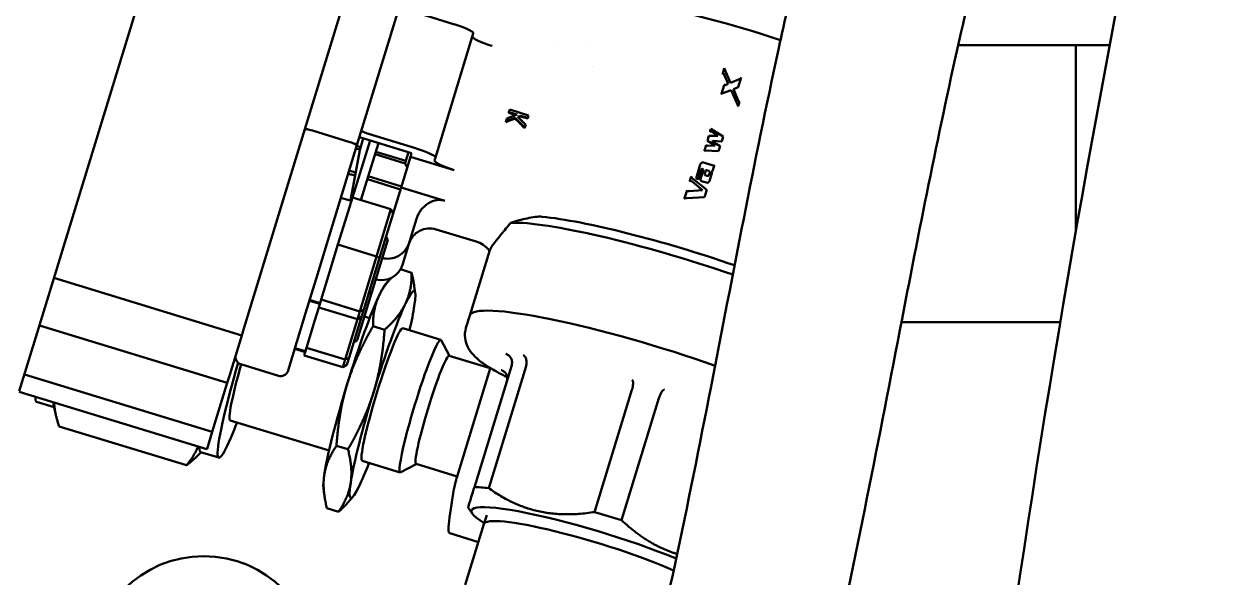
# Model space of a CAD drawing. Header units: inches. Extents: x 11 to 1621, y 11 to 1332.
# Drawn here: x 1192.485 to 1196.784, y 366.031 to 368.028 of the extents above; entities that cross this region are included whole.
import ezdxf

# ---------------------------------------------------------------- set-up
doc = ezdxf.new("R2010")
doc.units = ezdxf.units.IN
doc.header["$LTSCALE"] = 48
doc.header["$MEASUREMENT"] = 0
doc.layers.add('Visible (ANSI)', color=7, linetype='Continuous', lineweight=50)

msp = doc.modelspace()

# ---------------------------------------------------------------- linework, layer by layer
at = {"layer": 'Visible (ANSI)'}
for p, q in [((1193.332457, 369.52621), (1192.533602, 366.913271)), ((1193.42142, 367.393355), (1193.782303, 368.573751)), ((1193.687333, 367.58983), (1193.87488, 368.203269)), ((1194.035173, 368.027343), (1193.865748, 368.079141)), ((1193.970265, 367.545725), (1194.107212, 367.993657)), ((1194.409656, 367.951101), (1194.409497, 367.951101)), ((1194.409656, 367.951101), (1194.409497, 367.951101)), ((1194.527406, 367.951101), (1194.527382, 367.951101)), ((1194.527406, 367.951101), (1194.527382, 367.951101)), ((1196.403317, 367.951101), (1195.85678, 367.951101)), ((1196.281653, 367.951101), (1196.281653, 367.281201)), ((1194.538157, 367.875421), (1194.538127, 367.875431)), ((1195.007126, 367.848766), (1195.01289, 367.86762)), ((1195.01289, 367.86762), (1195.035665, 367.815289)), ((1195.006908, 367.847873), (1195.006683, 367.847136)), ((1195.006925, 367.848118), (1195.0067, 367.847381)), ((1195.006936, 367.847474), (1195.006712, 367.846739)), ((1195.006908, 367.847873), (1195.006925, 367.848118)), ((1195.006936, 367.847474), (1195.006908, 367.847873)), ((1195.006925, 367.848118), (1195.007126, 367.848766)), ((1195.00776, 367.84742), (1195.007388, 367.847283)), ((1195.00776, 367.84742), (1195.007539, 367.846696)), ((1195.00816, 367.847665), (1195.00776, 367.84742)), ((1195.00816, 367.847665), (1195.00794, 367.846945)), ((1195.008617, 367.847871), (1195.00816, 367.847665)), ((1195.008617, 367.847871), (1195.008398, 367.847156)), ((1195.008938, 367.848042), (1195.008617, 367.847871)), ((1195.008938, 367.848042), (1195.008721, 367.847331)), ((1195.009259, 367.848195), (1195.008938, 367.848042)), ((1195.009259, 367.848195), (1195.009043, 367.847487)), ((1195.009661, 367.848303), (1195.009259, 367.848195)), ((1195.009969, 367.848385), (1195.009661, 367.848303)), ((1195.009969, 367.848385), (1195.009755, 367.847686)), ((1195.010557, 367.848183), (1195.009969, 367.848385)), ((1195.010557, 367.848183), (1195.010345, 367.847492)), ((1195.010853, 367.848073), (1195.010557, 367.848183)), ((1195.010853, 367.848073), (1195.010643, 367.847386)), ((1195.01145, 367.847444), (1195.010853, 367.848073)), ((1195.01145, 367.847444), (1195.011243, 367.846766)), ((1195.027204, 367.811714), (1195.01145, 367.847444)), ((1195.035665, 367.815289), (1195.069637, 367.829646)), ((1195.073574, 367.834746), (1195.062654, 367.799031)), ((1195.069637, 367.829646), (1195.073574, 367.834746)), ((1195.002853, 367.775088), (1195.012498, 367.806633)), ((1195.037153, 367.78915), (1195.004473, 367.776487)), ((1195.012499, 367.806632), (1195.012888, 367.807904)), ((1195.012888, 367.807904), (1195.012958, 367.808055)), ((1195.012958, 367.808055), (1195.013057, 367.808195)), ((1195.013057, 367.808195), (1195.013313, 367.808247)), ((1195.013313, 367.808247), (1195.013565, 367.80821)), ((1195.013565, 367.80821), (1195.013737, 367.808135)), ((1195.013737, 367.808135), (1195.013873, 367.808059)), ((1195.013873, 367.808059), (1195.014049, 367.80796)), ((1195.014049, 367.80796), (1195.014202, 367.807788)), ((1195.014202, 367.807788), (1195.014295, 367.80768)), ((1195.014295, 367.80768), (1195.014403, 367.807545)), ((1195.014403, 367.807545), (1195.014584, 367.807417)), ((1195.01457, 367.807401), (1195.014779, 367.807203)), ((1195.014779, 367.807203), (1195.014914, 367.807048)), ((1195.014914, 367.807048), (1195.015103, 367.806956)), ((1195.015103, 367.806956), (1195.015282, 367.806848)), ((1195.015282, 367.806848), (1195.015567, 367.806796)), ((1195.015567, 367.806796), (1195.027204, 367.811714)), ((1195.037153, 367.78915), (1195.037059, 367.788842)), ((1195.061349, 367.734271), (1195.037153, 367.78915)), ((1195.062654, 367.799031), (1195.045614, 367.792428)), ((1195.045614, 367.792428), (1195.064419, 367.749218)), ((1195.062654, 367.799031), (1195.062579, 367.798784)), ((1195.002853, 367.775088), (1195.002692, 367.774562)), ((1195.003549, 367.775272), (1195.002853, 367.775088)), ((1195.003549, 367.775272), (1195.00339, 367.774752)), ((1195.003867, 367.775556), (1195.003549, 367.775272)), ((1195.003867, 367.775556), (1195.003709, 367.775038)), ((1195.004224, 367.776077), (1195.003867, 367.775556)), ((1195.004224, 367.776077), (1195.004067, 367.775561)), ((1195.004473, 367.776487), (1195.004224, 367.776077)), ((1195.004473, 367.776487), (1195.004315, 367.775972)), ((1195.067469, 367.747764), (1195.062457, 367.731371)), ((1195.064419, 367.749218), (1195.064907, 367.748617)), ((1195.064907, 367.748617), (1195.065618, 367.748279)), ((1195.065618, 367.748279), (1195.066039, 367.74819)), ((1195.066039, 367.74819), (1195.066564, 367.748312)), ((1195.066564, 367.748312), (1195.067131, 367.748301)), ((1195.067131, 367.748301), (1195.067578, 367.748164)), ((1195.067578, 367.748164), (1195.067456, 367.747768)), ((1194.26531, 367.700526), (1194.228754, 367.686954)), ((1194.235673, 367.709587), (1194.234916, 367.70711)), ((1194.234916, 367.70711), (1194.261309, 367.699041)), ((1194.238465, 367.71872), (1194.235673, 367.709587)), ((1194.235673, 367.709587), (1194.26531, 367.700526)), ((1194.306951, 367.697782), (1194.238465, 367.71872)), ((1194.268174, 367.692704), (1194.278527, 367.696485)), ((1194.278527, 367.696485), (1194.277769, 367.694008)), ((1194.277769, 367.694008), (1194.303401, 367.686172)), ((1194.278527, 367.696485), (1194.304159, 367.688649)), ((1194.304159, 367.688649), (1194.306951, 367.697782)), ((1195.061349, 367.734271), (1195.061269, 367.734007)), ((1195.061555, 367.733617), (1195.061349, 367.734271)), ((1195.061555, 367.733617), (1195.061474, 367.733352)), ((1195.061622, 367.733104), (1195.061541, 367.732838)), ((1195.061641, 367.733321), (1195.061555, 367.733617)), ((1195.061641, 367.733321), (1195.061559, 367.733055)), ((1195.061662, 367.731819), (1195.061581, 367.731552)), ((1195.06168, 367.732768), (1195.061599, 367.732502)), ((1195.061681, 367.732195), (1195.0616, 367.731929)), ((1195.061622, 367.733104), (1195.061641, 367.733321)), ((1195.06168, 367.732768), (1195.061622, 367.733104)), ((1195.061662, 367.731819), (1195.061681, 367.732195)), ((1195.061751, 367.731594), (1195.061662, 367.731819)), ((1195.061751, 367.731594), (1195.061669, 367.731326)), ((1195.061681, 367.732195), (1195.06168, 367.732768)), ((1195.061843, 367.731414), (1195.061751, 367.731594)), ((1195.061843, 367.731414), (1195.061761, 367.731147)), ((1195.062017, 367.731337), (1195.061843, 367.731414)), ((1195.062017, 367.731337), (1195.061935, 367.731068)), ((1195.062267, 367.731333), (1195.062017, 367.731337)), ((1195.062267, 367.731333), (1195.062185, 367.731063)), ((1195.062457, 367.731371), (1195.062267, 367.731333)), ((1195.062457, 367.731371), (1195.062375, 367.731101)), ((1194.225476, 367.676233), (1194.224699, 367.673691)), ((1194.225476, 367.676233), (1194.258743, 367.689074)), ((1194.228754, 367.686954), (1194.225476, 367.676233)), ((1194.258743, 367.689074), (1194.257992, 367.686617)), ((1194.258743, 367.689074), (1194.293476, 367.653707)), ((1194.296632, 367.66403), (1194.268174, 367.692704)), ((1194.293476, 367.653707), (1194.292695, 367.651152)), ((1194.293476, 367.653707), (1194.296632, 367.66403)), ((1194.304159, 367.688649), (1194.303401, 367.686172)), ((1193.52649, 367.642766), (1193.662029, 367.601327)), ((1193.696127, 367.618593), (1193.884376, 367.56104)), ((1193.697477, 367.572545), (1193.710237, 367.614279)), ((1193.898226, 367.579411), (1193.728802, 367.631209)), ((1194.952009, 367.606237), (1194.957393, 367.623848)), ((1194.957393, 367.623848), (1194.989992, 367.623543)), ((1194.961775, 367.639313), (1194.961615, 367.638791)), ((1194.961804, 367.639472), (1194.961644, 367.63895)), ((1194.961775, 367.639313), (1194.961804, 367.639472)), ((1194.961804, 367.639472), (1194.962137, 367.640408)), ((1194.961963, 367.639046), (1194.961805, 367.638526)), ((1194.962131, 367.639033), (1194.961963, 367.639046)), ((1194.962131, 367.639033), (1194.961973, 367.638515)), ((1194.962695, 367.639028), (1194.962131, 367.639033)), ((1194.962137, 367.640408), (1194.964829, 367.649212)), ((1194.962695, 367.639028), (1194.962539, 367.638516)), ((1194.963255, 367.639194), (1194.962695, 367.639028)), ((1194.963255, 367.639194), (1194.9631, 367.638687)), ((1194.963747, 367.639324), (1194.963255, 367.639194)), ((1194.963747, 367.639324), (1194.963593, 367.638821)), ((1194.964518, 367.639257), (1194.963747, 367.639324)), ((1194.964518, 367.639257), (1194.964366, 367.638761)), ((1194.96563, 367.639197), (1194.964518, 367.639257)), ((1194.964829, 367.649212), (1195.008895, 367.621966)), ((1194.96563, 367.639197), (1194.965482, 367.638712)), ((1194.966541, 367.639031), (1194.96563, 367.639197)), ((1194.966541, 367.639031), (1194.966395, 367.638555)), ((1194.967931, 367.638237), (1194.966541, 367.639031)), ((1194.967931, 367.638237), (1194.96779, 367.637775)), ((1194.989992, 367.623543), (1194.967931, 367.638237)), ((1195.008895, 367.621966), (1195.003346, 367.603817)), ((1193.687333, 367.58983), (1193.54468, 367.123233)), ((1193.697477, 367.572545), (1193.663849, 367.389989)), ((1193.671828, 367.401122), (1193.734709, 367.606797)), ((1193.683871, 367.578506), (1193.697981, 367.574192)), ((1193.686532, 367.58721), (1193.700642, 367.582896)), ((1193.701948, 367.391914), (1193.764829, 367.597589)), ((1193.755234, 367.566206), (1193.863488, 367.533109)), ((1193.873081, 367.564493), (1193.863487, 367.533112)), ((1194.941213, 367.570096), (1194.941055, 367.569579)), ((1194.941226, 367.57035), (1194.941068, 367.569833)), ((1194.941282, 367.570677), (1194.941124, 367.57016)), ((1194.941213, 367.570096), (1194.941226, 367.57035)), ((1194.941383, 367.569871), (1194.941213, 367.570096)), ((1194.941226, 367.57035), (1194.941282, 367.570677)), ((1194.941383, 367.569871), (1194.941226, 367.569358)), ((1194.941282, 367.570677), (1194.941355, 367.570913)), ((1194.941355, 367.570913), (1194.941541, 367.571386)), ((1194.941588, 367.56983), (1194.941383, 367.569871)), ((1194.941588, 367.56983), (1194.941431, 367.569319)), ((1194.941541, 367.571386), (1194.947235, 367.590013)), ((1194.941903, 367.569798), (1194.941588, 367.56983)), ((1194.941903, 367.569798), (1194.941748, 367.56929)), ((1194.942142, 367.569941), (1194.941903, 367.569798)), ((1194.942142, 367.569941), (1194.941987, 367.569434)), ((1194.942464, 367.570143), (1194.942142, 367.569941)), ((1194.942464, 367.570143), (1194.94231, 367.569639)), ((1194.942756, 367.570248), (1194.942464, 367.570143)), ((1194.942756, 367.570248), (1194.942603, 367.569746)), ((1194.942961, 367.570422), (1194.942756, 367.570248)), ((1194.942961, 367.570422), (1194.942808, 367.569922)), ((1194.943307, 367.570488), (1194.942961, 367.570422)), ((1194.943307, 367.570488), (1194.943155, 367.569991)), ((1194.943715, 367.570477), (1194.943307, 367.570488)), ((1194.992403, 367.569092), (1194.943715, 367.570477)), ((1194.947247, 367.590055), (1194.947089, 367.589538)), ((1194.948105, 367.590658), (1194.948603, 367.590228)), ((1194.948603, 367.590228), (1194.949175, 367.589822)), ((1194.949175, 367.589822), (1194.949465, 367.589618)), ((1194.949465, 367.589618), (1194.950196, 367.589152)), ((1194.950196, 367.589152), (1194.950902, 367.588861)), ((1194.950902, 367.588861), (1194.954583, 367.588355)), ((1194.952009, 367.606237), (1194.95185, 367.605718)), ((1194.98014, 367.588568), (1194.952009, 367.606237)), ((1194.954583, 367.588355), (1194.98014, 367.588568)), ((1194.969778, 367.605342), (1194.96925, 367.603445)), ((1194.96925, 367.603445), (1194.997888, 367.587034)), ((1195.003346, 367.603817), (1194.969778, 367.605342)), ((1194.992403, 367.569092), (1194.992327, 367.568845)), ((1194.997888, 367.587034), (1194.992403, 367.569092)), ((1195.003346, 367.603817), (1195.003271, 367.60357)), ((1193.752573, 367.557502), (1193.860827, 367.524405)), ((1193.846753, 367.437983), (1193.880549, 367.548524)), ((1193.863488, 367.533109), (1193.860827, 367.524405)), ((1193.860827, 367.524405), (1193.868667, 367.50966)), ((1193.863488, 367.533109), (1193.863487, 367.533112)), ((1193.880549, 367.548524), (1193.884376, 367.56104)), ((1194.038678, 367.500179), (1193.880549, 367.548524)), ((1193.970265, 367.545725), (1193.966908, 367.534744)), ((1194.972394, 367.516756), (1194.938345, 367.527166)), ((1193.6596, 367.499121), (1193.682654, 367.492073)), ((1194.926245, 367.520741), (1194.910839, 367.470349)), ((1194.919834, 367.470774), (1194.929546, 367.502542)), ((1194.936945, 367.50042), (1194.926723, 367.466987)), ((1194.941823, 367.484953), (1194.941726, 367.484634)), ((1194.946146, 367.499092), (1194.941823, 367.484953)), ((1194.943919, 367.481625), (1194.951399, 367.479338)), ((1194.949069, 367.499634), (1194.948975, 367.499329)), ((1194.957119, 367.497173), (1194.949069, 367.499634)), ((1194.957119, 367.497173), (1194.957036, 367.496901)), ((1194.957253, 367.482488), (1194.957173, 367.482229)), ((1194.957253, 367.482488), (1194.960138, 367.491927)), ((1194.959092, 367.460179), (1194.967988, 367.489277)), ((1194.970055, 367.496039), (1194.96998, 367.495792)), ((1194.970055, 367.496039), (1194.976007, 367.515506)), ((1194.975178, 367.518039), (1194.972394, 367.516756)), ((1194.976125, 367.515801), (1194.97605, 367.515554)), ((1193.844509, 367.430644), (1193.724963, 367.467193)), ((1193.728303, 367.478117), (1193.847849, 367.441568)), ((1193.846753, 367.437983), (1193.817811, 367.343315)), ((1194.004882, 367.389638), (1193.846753, 367.437983)), ((1194.888595, 367.460943), (1194.88837, 367.460206)), ((1194.89344, 367.476791), (1194.888595, 367.460943)), ((1194.888595, 367.460943), (1194.897094, 367.458733)), ((1194.897868, 367.469885), (1194.89344, 367.476791)), ((1194.897094, 367.458733), (1194.896903, 367.458109)), ((1194.897094, 367.458733), (1194.93439, 367.428079)), ((1194.950019, 367.429591), (1194.897868, 367.469885)), ((1194.910839, 367.470349), (1194.910682, 367.469834)), ((1194.910839, 367.470349), (1194.921248, 367.467167)), ((1194.921248, 367.467167), (1194.919834, 367.470774)), ((1194.921248, 367.467167), (1194.921121, 367.466751)), ((1194.926723, 367.466987), (1194.926608, 367.466612)), ((1194.933642, 367.45967), (1194.933544, 367.459349)), ((1194.933642, 367.45967), (1194.948719, 367.45506)), ((1194.948719, 367.45506), (1194.948639, 367.4548)), ((1194.959092, 367.460179), (1194.959016, 367.459932)), ((1193.42142, 367.393355), (1193.382733, 367.266816)), ((1193.629451, 367.400506), (1193.6671, 367.388995)), ((1193.670895, 367.401408), (1193.644876, 367.316302)), ((1193.810199, 367.358818), (1193.670895, 367.401408)), ((1194.869597, 367.398802), (1194.869371, 367.398065)), ((1194.878403, 367.427604), (1194.869597, 367.398802)), ((1194.872392, 367.397181), (1194.87218, 367.396486)), ((1194.872392, 367.397181), (1194.877976, 367.39845)), ((1194.877976, 367.39845), (1194.877783, 367.397819)), ((1194.877976, 367.39845), (1194.941654, 367.402231)), ((1194.880486, 367.426366), (1194.880015, 367.427111)), ((1194.880885, 367.425689), (1194.880486, 367.426366)), ((1194.882737, 367.424806), (1194.880885, 367.425689)), ((1194.88411, 367.424314), (1194.882737, 367.424806)), ((1194.885667, 367.424046), (1194.88411, 367.424314)), ((1194.93439, 367.428079), (1194.885667, 367.424046)), ((1194.941654, 367.402231), (1194.941578, 367.401984)), ((1194.941654, 367.402231), (1194.950019, 367.429591)), ((1193.758161, 367.188608), (1193.810199, 367.358818)), ((1193.817811, 367.343315), (1193.810199, 367.358818)), ((1193.644876, 367.316302), (1193.618857, 367.231197)), ((1193.817811, 367.343315), (1193.768935, 367.183452)), ((1193.877275, 367.241567), (1193.902775, 367.324976)), ((1193.279305, 366.928518), (1193.382733, 367.266816)), ((1193.973343, 367.286477), (1194.117357, 367.242447)), ((1193.618857, 367.231197), (1193.588557, 367.13209)), ((1193.758161, 367.188608), (1193.618857, 367.231197)), ((1193.74153, 367.060149), (1193.799083, 367.248398)), ((1193.799083, 367.248398), (1193.792549, 367.260688)), ((1193.852, 367.158899), (1193.877275, 367.241567)), ((1194.117416, 367.242429), (1194.117412, 367.24243)), ((1193.697561, 366.990394), (1193.758161, 367.188608)), ((1193.768935, 367.183452), (1193.712019, 366.997288)), ((1193.758161, 367.188608), (1193.768935, 367.183452)), ((1194.094435, 366.975599), (1194.166332, 367.210763)), ((1193.884621, 367.130084), (1193.844734, 367.142278)), ((1192.594108, 367.111177), (1193.271804, 366.903984)), ((1193.502061, 366.983835), (1193.54468, 367.123233)), ((1193.588557, 367.13209), (1193.558257, 367.032983)), ((1193.790796, 367.088697), (1193.807779, 367.107859)), ((1193.68841, 366.886402), (1193.74153, 367.060149)), ((1193.74153, 367.060149), (1193.72924, 367.053614)), ((1193.897677, 367.05602), (1193.894312, 367.081403)), ((1193.51584, 367.028903), (1193.55349, 367.017392)), ((1193.55383, 367.018505), (1193.51618, 367.030015)), ((1193.51671, 367.031749), (1193.55436, 367.020239)), ((1193.558257, 367.032983), (1193.549695, 367.004979)), ((1193.697561, 366.990394), (1193.558257, 367.032983)), ((1193.502061, 366.983835), (1193.438959, 366.777435)), ((1193.549695, 367.004979), (1193.535437, 366.958344)), ((1193.688999, 366.96239), (1193.549695, 367.004979)), ((1193.644441, 366.816648), (1193.688999, 366.96239)), ((1193.703978, 366.970986), (1193.6589, 366.823541)), ((1193.688999, 366.96239), (1193.697561, 366.990394)), ((1193.688999, 366.96239), (1193.703978, 366.970986)), ((1193.697561, 366.990394), (1193.712019, 366.997288)), ((1193.712019, 366.997288), (1193.703978, 366.970986)), ((1193.714532, 366.971843), (1193.733028, 366.966189)), ((1194.08074, 366.930806), (1194.094435, 366.975599)), ((1193.219298, 366.732244), (1192.541601, 366.939437)), ((1193.279305, 366.928518), (1193.271804, 366.903984)), ((1193.535437, 366.958344), (1193.505137, 366.859237)), ((1193.78696, 366.924109), (1193.745376, 366.936823)), ((1193.852688, 366.929605), (1193.990089, 366.887597)), ((1196.225069, 366.951235), (1195.651829, 366.951235)), ((1192.469028, 366.702061), (1192.533602, 366.913271)), ((1193.271804, 366.903984), (1193.228192, 366.761335)), ((1193.68841, 366.886402), (1193.67612, 366.879868)), ((1194.021047, 366.83024), (1193.991553, 366.886198)), ((1193.462721, 366.855156), (1193.50037, 366.843646)), ((1193.50071, 366.844758), (1193.463061, 366.856269)), ((1193.463591, 366.858003), (1193.501241, 366.846492)), ((1193.505137, 366.859237), (1193.496575, 366.831233)), ((1193.644441, 366.816648), (1193.505137, 366.859237)), ((1193.268682, 366.799513), (1193.404221, 366.758075)), ((1193.63588, 366.788644), (1193.496575, 366.831233)), ((1193.63588, 366.788644), (1193.644441, 366.816648)), ((1193.63588, 366.788644), (1193.650859, 366.79724)), ((1193.644441, 366.816648), (1193.6589, 366.823541)), ((1193.6589, 366.823541), (1193.650859, 366.79724)), ((1194.020339, 366.830456), (1194.168247, 366.785236)), ((1194.110975, 366.356412), (1194.245642, 366.796885)), ((1194.297535, 366.793019), (1194.162869, 366.352545)), ((1193.165274, 366.555541), (1192.487578, 366.762733)), ((1193.228192, 366.761335), (1193.219588, 366.733192)), ((1193.438634, 366.776372), (1193.438959, 366.777435)), ((1194.168131, 366.784858), (1194.048958, 366.395059)), ((1193.165274, 366.555541), (1193.219298, 366.732244)), ((1193.219298, 366.732244), (1193.219588, 366.733192)), ((1194.54502, 366.266491), (1194.679687, 366.706965)), ((1192.468571, 366.700565), (1193.146267, 366.493373)), ((1192.531496, 366.663638), (1192.594888, 366.644257)), ((1194.776764, 366.677285), (1194.642098, 366.236812)), ((1192.593811, 366.649061), (1192.601092, 366.616589)), ((1193.072303, 366.435105), (1192.612818, 366.575584)), ((1193.230077, 366.59711), (1193.586842, 366.488036)), ((1193.146458, 366.493998), (1193.165274, 366.555541)), ((1193.146458, 366.493998), (1193.146267, 366.493373)), ((1193.655084, 366.492763), (1193.6135, 366.505477)), ((1193.12557, 366.482011), (1193.104955, 366.462542)), ((1193.123216, 366.482731), (1193.188962, 366.46263)), ((1193.706502, 366.451453), (1193.843903, 366.409445)), ((1193.901642, 366.439685), (1193.8459, 366.409786)), ((1193.900934, 366.439901), (1194.048843, 366.394681)), ((1193.566228, 366.354169), (1193.569593, 366.328786)), ((1193.673109, 366.321492), (1193.656126, 366.30233)), ((1194.037265, 366.348827), (1194.021805, 366.246995)), ((1193.620869, 366.267392), (1193.579285, 366.280105)), ((1194.103119, 366.260935), (1194.088641, 366.28336)), ((1194.156441, 366.254828), (1194.145669, 366.223184)), ((1194.022391, 366.189656), (1194.125753, 366.158055)), ((1194.1456, 366.22297), (1194.078445, 366.003316))]:
    msp.add_line(p, q, dxfattribs=at)
msp.add_circle((1193.134479, 365.701101), 0.40625, dxfattribs=at)
for centre, radius, start, end in [((1247.196979, 358.380235), 51.6875, 160.5924941, 174.6749842), ((1193.950321, 367.211177), 0.07874, 73, 163), ((1193.776701, 367.18192), 0.07874, 254.432544, 343), ((1193.27674, 366.825868), 0.027559, 163, 253), ((1193.412279, 366.784429), 0.027559, 253, 343)]:
    msp.add_arc(centre, radius, start, end, dxfattribs=at)
for centre, major_axis, ratio, start_param, end_param in [((1195.10252, 367.916389), (-0.621222, 0.189927), 0.13052619, 4.56932724, 6.28318531), ((1194.244223, 367.635935), (0.638711, 0.235515), 0.06317332, 1.49497394, 1.5075119), ((1194.21925, 367.553536), (0.997725, 0.394732), 0.10236949, 1.49150932, 1.5248609), ((1194.187657, 367.465721), (1.242899, -1.2841), 0.11446195, 1.60448149, 1.63227825), ((1193.525439, 367.639326), (-0.026355, 0.008057), 0.13052619, 4.71238898, 6.28318531), ((1193.660978, 367.597887), (0.026355, -0.008057), 0.13052619, 0, 1.57079633), ((1194.936453, 367.516283), (-0.010974, 0.001908), 0.99170348, 4.71238898, 6.04360214), ((1194.932976, 367.500539), (-0.003429, 0.002003), 0.99235978, 3.64430842, 6.28318531), ((1194.944131, 367.484067), (-0.002307, 0.000886), 0.9915292, 0, 1.84957098), ((1194.948072, 367.496953), (-0.002704, 0.001005), 0.9915035, 4.71238898, 5.79700692), ((1194.952889, 367.483528), (0.004226, -0.001503), 0.99147871, 4.71238898, 6.39107843), ((1194.956387, 367.493285), (0.003751, -0.001358), 0.99148923, 0, 1.73158679), ((1194.968048, 367.500392), (0.004185, -0.002379), 0.99224532, 4.71238898, 5.65539588), ((1194.954039, 367.488643), (0.013949, 0.000634), 0.99339421, 0, 0.53394989), ((1194.974297, 367.51636), (0.00171, -0.000854), 0.99191999, 0, 1.55341695), ((1194.934559, 367.467406), (-0.007836, -0.000419), 0.99348191, 0, 1.39505877), ((1194.950994, 367.463394), (0.008406, -0.002295), 0.99146015, 4.71238898, 6.17134507), ((1194.87174, 367.399265), (-0.002143, -0.000463), 0.99555668, 0, 1.65411867), ((1194.85031, 367.091447), (-0.658871, 0.201437), 0.13052619, 4.45497705, 5.92604069), ((1194.861723, 367.128775), (0.621222, -0.189927), 0.13052619, 1.30307097, 2.56237613), ((1193.68431, 366.71966), (0.114208, 0.373557), 0.08492035, 0.18380571, 0.52359878), ((1193.779595, 366.690529), (0.114208, 0.373557), 0.08492035, 5.75958653, 6.80678408), ((1193.68431, 366.71966), (0.114208, 0.373557), 0.08492035, 0.52359878, 1.57079633), ((1193.779595, 366.690529), (-0.114208, -0.373557), 0.08492035, 3.66519143, 4.71238898), ((1193.779595, 366.690529), (0.114208, 0.373557), 0.08492035, 5.40688725, 5.75958653), ((1194.753307, 366.774162), (-0.658871, 0.201437), 0.13052619, 4.40185872, 6.28318531), ((1194.753307, 366.774162), (-0.658871, 0.201437), 0.13052619, 4.40185872, 6.28318531), ((1193.779595, 366.690529), (0.073093, 0.239076), 0.08492035, 0, 3.14159265), ((1193.916996, 366.648521), (0.073093, 0.239076), 0.08492035, 6.19785357, 9.51010969), ((1193.30317, 366.836187), (-0.114208, -0.373557), 0.08492035, 4.82265979, 7.15948337), ((1193.30317, 366.836187), (-0.073093, -0.239076), 0.08492035, 4.89400286, 6.28318531), ((1193.960637, 366.635179), (0.059702, 0.195277), 0.08492035, 0, 3.14159265), ((1194.172598, 366.783493), (-0.01608, -0.052597), 0.08492035, 4.68610738, 4.71238898), ((1193.68431, 366.71966), (0.114208, 0.373557), 0.08492035, 1.57079633, 2.61799388), ((1192.645703, 367.037194), (-0.114208, -0.373557), 0.08492035, 5.98781034, 6.28318531), ((1192.71145, 367.017094), (-0.114208, -0.373557), 0.08492035, 5.98781034, 6.13502424), ((1193.779595, 366.690529), (-0.114208, -0.373557), 0.08492035, 4.71238898, 5.75958653), ((1193.237423, 366.856287), (-0.114208, -0.373557), 0.08492035, 5.98781034, 6.28318531), ((1193.779595, 366.690529), (0.114208, 0.373557), 0.08492035, 3.66519143, 4.01789071), ((1193.68431, 366.71966), (-0.114208, -0.373557), 0.08492035, 5.75958653, 6.09937959), ((1193.779595, 366.690529), (-0.114208, -0.373557), 0.08492035, 5.75958653, 6.80678408), ((1194.053425, 366.393694), (-0.01608, -0.052597), 0.08492035, 4.71238898, 5.75958653), ((1194.572991, 366.184378), (0.517685, -0.158272), 0.13052619, 2.52409477, 2.71189299), ((1194.557016, 366.132126), (-0.456479, 0.13956), 0.13052619, 4.08651514, 6.77887534), ((1194.141678, 366.579829), (-0.119288, -0.390172), 0.08492035, 5.75958653, 6.28318531), ((1194.547248, 366.100174), (-0.401648, 0.122796), 0.13052619, 3.97187423, 6.28318531), ((1194.572991, 366.184378), (0.517685, -0.158272), 0.13052619, 1.47689722, 1.66469544)]:
    msp.add_ellipse(centre, major_axis=major_axis, ratio=ratio, start_param=start_param, end_param=end_param, dxfattribs=at)
for points, knots in [([(1196.742177, 370.788139), (1196.538091, 370.227427), (1196.334309, 369.661666), (1196.047749, 368.7301), (1195.950153, 368.362932), (1195.788905, 367.652133), (1195.721301, 367.30912), (1195.570982, 366.534755), (1195.488539, 366.101851), (1195.337503, 365.440853), (1195.282292, 365.217631), (1195.141911, 364.710071), (1195.052684, 364.424685), (1194.871903, 363.928704), (1194.788015, 363.719576), (1194.644964, 363.398461), (1194.593076, 363.287703), (1194.53861, 363.17711)], [0, 0, 0, 0, 4.55194059, 4.55194059, 7.57945591, 7.57945591, 10.38222915, 10.38222915, 13.85463358, 13.85463358, 15.60562098, 15.60562098, 17.80394448, 17.80394448, 19.38597673, 19.38597673, 20.21481685, 20.21481685, 20.21481685, 20.21481685]), ([(1195.253067, 368.137774), (1195.237713, 368.070165), (1195.222776, 368.002691), (1195.119497, 367.525968), (1195.043592, 367.121376), (1194.88145, 366.291806), (1194.794869, 365.867233), (1194.606829, 365.123932), (1194.514463, 364.805135), (1194.336114, 364.292791), (1194.262456, 364.100337), (1194.108087, 363.736881), (1194.029032, 363.565652), (1193.906781, 363.322095), (1193.869057, 363.249429), (1193.830216, 363.17711)], [7.56738967, 7.56738967, 7.56738967, 7.56738967, 8.1036812, 8.1036812, 11.36366264, 11.36366264, 14.83606707, 14.83606707, 17.44448539, 17.44448539, 19.00566452, 19.00566452, 20.37682573, 20.37682573, 20.96143669, 20.96143669, 20.96143669, 20.96143669]), ([(1194.035173, 368.027343), (1194.044236, 368.024572), (1194.054793, 368.021027), (1194.071457, 368.014889), (1194.080419, 368.011221), (1194.093198, 368.005325), (1194.099121, 368.00208), (1194.105842, 367.997326), (1194.107629, 367.995021), (1194.107212, 367.993657)], [0, 0, 0, 0, 0.072218735, 0.072218735, 0.147130894, 0.147130894, 0.225931358, 0.225931358, 0.309168239, 0.309168239, 0.309168239, 0.309168239]), ([(1194.103855, 367.982676), (1194.103409, 367.981218), (1194.105282, 367.978763), (1194.112167, 367.973736), (1194.118251, 367.970298), (1194.131259, 367.964147), (1194.140213, 367.960391), (1194.15668, 367.954243), (1194.166847, 367.950795), (1194.175625, 367.948111)], [0.314212056, 0.314212056, 0.314212056, 0.314212056, 0.403231193, 0.403231193, 0.488488999, 0.488488999, 0.566002405, 0.566002405, 0.635947237, 0.635947237, 0.635947237, 0.635947237]), ([(1193.728802, 367.631209), (1193.725621, 367.632181), (1193.721916, 367.633426), (1193.716069, 367.63558), (1193.712924, 367.636867), (1193.708455, 367.638928), (1193.706382, 367.640059), (1193.704057, 367.641696), (1193.703431, 367.642485), (1193.703572, 367.642948)], [0.214349975, 0.214349975, 0.214349975, 0.214349975, 0.239697108, 0.239697108, 0.26598674, 0.26598674, 0.293394199, 0.293394199, 0.321660975, 0.321660975, 0.321660975, 0.321660975]), ([(1193.970265, 367.545725), (1193.970682, 367.547089), (1193.968895, 367.549394), (1193.962174, 367.554148), (1193.956251, 367.557392), (1193.943473, 367.563289), (1193.934511, 367.566956), (1193.917846, 367.573094), (1193.907289, 367.57664), (1193.898226, 367.579411)], [0.935875742, 0.935875742, 0.935875742, 0.935875742, 1.019112623, 1.019112623, 1.097913087, 1.097913087, 1.172825246, 1.172825246, 1.245043981, 1.245043981, 1.245043981, 1.245043981]), ([(1194.038678, 367.500179), (1194.0299, 367.502863), (1194.019734, 367.50631), (1194.003266, 367.512459), (1193.994313, 367.516215), (1193.981304, 367.522365), (1193.97522, 367.525804), (1193.968335, 367.530831), (1193.966462, 367.533286), (1193.966908, 367.534744)], [0.635947237, 0.635947237, 0.635947237, 0.635947237, 0.705892069, 0.705892069, 0.783405476, 0.783405476, 0.868663282, 0.868663282, 0.957682418, 0.957682418, 0.957682418, 0.957682418]), ([(1193.655135, 367.484516), (1193.655276, 367.484979), (1193.656237, 367.485282), (1193.65908, 367.485339), (1193.66143, 367.485118), (1193.666287, 367.484327), (1193.669615, 367.483636), (1193.67505, 367.482303), (1193.677904, 367.481531), (1193.680569, 367.480751)], [0.107038976, 0.107038976, 0.107038976, 0.107038976, 0.135305752, 0.135305752, 0.162713211, 0.162713211, 0.189002843, 0.189002843, 0.209084685, 0.209084685, 0.209084685, 0.209084685]), ([(1193.902775, 367.324976), (1193.906162, 367.336053), (1193.912559, 367.348396), (1193.926466, 367.366337), (1193.936344, 367.375305), (1193.954575, 367.38624), (1193.965977, 367.390491), (1193.985122, 367.3931), (1193.996104, 367.392322), (1194.004882, 367.389638)], [-0.957682418, -0.957682418, -0.957682418, -0.957682418, -0.868663282, -0.868663282, -0.783405476, -0.783405476, -0.705892069, -0.705892069, -0.635947237, -0.635947237, -0.635947237, -0.635947237]), ([(1194.242207, 367.310239), (1194.230126, 367.295475), (1194.218933, 367.281904), (1194.19949, 367.25797), (1194.191269, 367.247678), (1194.184568, 367.238871)], [-0.383442139, -0.383442139, -0.383442139, -0.383442139, -0.1878388, -0.1878388, 0, 0, 0, 0]), ([(1194.355397, 367.332107), (1194.341966, 367.333451), (1194.321597, 367.330605), (1194.282207, 367.322076), (1194.262383, 367.316588), (1194.242207, 367.310239)], [-0.443786662, -0.443786662, -0.443786662, -0.443786662, -0.212432628, -0.212432628, 0, 0, 0, 0]), ([(1193.779102, 367.183041), (1193.787814, 367.18068), (1193.798238, 367.179835), (1193.816766, 367.18183), (1193.827957, 367.185455), (1193.845517, 367.195199), (1193.854885, 367.203221), (1193.868093, 367.219685), (1193.874108, 367.23121), (1193.877275, 367.241567)], [0.004943741, 0.004943741, 0.004943741, 0.004943741, 0.072218735, 0.072218735, 0.147130894, 0.147130894, 0.225931358, 0.225931358, 0.309168239, 0.309168239, 0.309168239, 0.309168239]), ([(1194.165679, 367.208626), (1194.159294, 367.217061), (1194.151396, 367.22452), (1194.134812, 367.235679), (1194.126106, 367.239769), (1194.117416, 367.242429)], [0.002807488, 0.002807488, 0.002807488, 0.002807488, 0.087525165, 0.087525165, 0.164453973, 0.164453973, 0.164453973, 0.164453973]), ([(1194.166336, 367.210765), (1194.166633, 367.211743), (1194.167134, 367.212927), (1194.170027, 367.218618), (1194.174543, 367.225697), (1194.184568, 367.238871)], [0.673048326, 0.673048326, 0.673048326, 0.673048326, 0.732511217, 0.732511217, 0.916373889, 0.916373889, 0.916373889, 0.916373889]), ([(1194.08074, 366.930806), (1194.077027, 366.918658), (1194.07617, 366.905855), (1194.078728, 366.882192), (1194.082383, 366.871828), (1194.092491, 366.850721), (1194.099412, 366.841991), (1194.125075, 366.813704), (1194.145269, 366.800265), (1194.188001, 366.774517), (1194.207622, 366.763907), (1194.229577, 366.75295)], [6.283185307, 6.283185307, 6.283185307, 6.283185307, 6.338987927, 6.338987927, 6.402592461, 6.402592461, 6.49887304, 6.49887304, 6.763332656, 6.763332656, 6.944428778, 6.944428778, 6.944428778, 6.944428778]), ([(1194.22491, 366.836801), (1194.22496, 366.836784), (1194.22501, 366.836767), (1194.227111, 366.836049), (1194.22909, 366.835138), (1194.232842, 366.832927), (1194.234607, 366.831632), (1194.239292, 366.827403), (1194.241819, 366.824071), (1194.245453, 366.816705), (1194.246557, 366.812758), (1194.247229, 366.804717), (1194.246808, 366.800708), (1194.245645, 366.796897), (1194.245643, 366.796891), (1194.245642, 366.796885)], [-0.000411925, -0.000411925, -0.000411925, -0.000411925, 0, 0, 0.016868419, 0.016868419, 0.03371101, 0.03371101, 0.065432981, 0.065432981, 0.096410129, 0.096410129, 0.127012218, 0.127012218, 0.127059485, 0.127059485, 0.127059485, 0.127059485]), ([(1194.286909, 366.832182), (1194.286942, 366.832166), (1194.286975, 366.83215), (1194.288357, 366.831486), (1194.28964, 366.830627), (1194.292026, 366.828517), (1194.293125, 366.827272), (1194.295974, 366.82318), (1194.297414, 366.819929), (1194.299249, 366.812697), (1194.299649, 366.808802), (1194.299368, 366.800832), (1194.298702, 366.796842), (1194.297539, 366.79303), (1194.297537, 366.793025), (1194.297535, 366.793019)], [-0.254637744, -0.254637744, -0.254637744, -0.254637744, -0.254225765, -0.254225765, -0.237355132, -0.237355132, -0.220510331, -0.220510331, -0.188784196, -0.188784196, -0.157802983, -0.157802983, -0.127196878, -0.127196878, -0.127149605, -0.127149605, -0.127149605, -0.127149605]), ([(1194.20718, 366.77881), (1194.207231, 366.778796), (1194.207282, 366.778782), (1194.209419, 366.778181), (1194.211433, 366.777385), (1194.215254, 366.775399), (1194.217052, 366.774214), (1194.221832, 366.770292), (1194.224414, 366.767142), (1194.228141, 366.76008), (1194.229282, 366.756253), (1194.230004, 366.748374), (1194.229595, 366.744408), (1194.228432, 366.740597), (1194.228431, 366.740591), (1194.228429, 366.740585)], [-0.254637744, -0.254637744, -0.254637744, -0.254637744, -0.254225765, -0.254225765, -0.237355132, -0.237355132, -0.220510331, -0.220510331, -0.188784196, -0.188784196, -0.157802983, -0.157802983, -0.127196878, -0.127196878, -0.127149605, -0.127149605, -0.127149605, -0.127149605]), ([(1194.680534, 366.743544), (1194.680549, 366.743533), (1194.680563, 366.743521), (1194.681148, 366.743036), (1194.681653, 366.742352), (1194.68251, 366.740587), (1194.682861, 366.73951), (1194.683632, 366.735886), (1194.683834, 366.732914), (1194.683605, 366.726146), (1194.683191, 366.722435), (1194.681805, 366.714714), (1194.680855, 366.710787), (1194.67969, 366.706976), (1194.679688, 366.706971), (1194.679687, 366.706965)], [-0.000411925, -0.000411925, -0.000411925, -0.000411925, 0, 0, 0.016868419, 0.016868419, 0.033711009, 0.033711009, 0.065432981, 0.065432981, 0.096410129, 0.096410129, 0.127012218, 0.127012218, 0.127059485, 0.127059485, 0.127059485, 0.127059485]), ([(1194.776764, 366.677285), (1194.777933, 366.68111), (1194.779349, 366.684917), (1194.782556, 366.69217), (1194.78432, 366.695525), (1194.787977, 366.701318), (1194.789835, 366.703674), (1194.79338, 366.707007), (1194.795033, 366.707939), (1194.79648, 366.708082), (1194.796498, 366.708083), (1194.796516, 366.708085)], [0.127059485, 0.127059485, 0.127059485, 0.127059485, 0.157826889, 0.157826889, 0.189328118, 0.189328118, 0.221582257, 0.221582257, 0.254192405, 0.254192405, 0.254604276, 0.254604276, 0.254604276, 0.254604276])]:
    msp.add_open_spline(points, degree=3, knots=knots, dxfattribs=at)
for points, weights in [([(1193.810359, 367.110736), (1193.782556, 367.080079), (1193.767356, 367.048019)], [1.01697348284, 1.0251442435, 1]), ([(1193.862641, 367.018887), (1193.885303, 367.066684), (1193.884621, 367.130084)], [1, 1.0379548493, 1]), ([(1193.884621, 367.130084), (1193.891289, 367.104216), (1193.894312, 367.081403)], [1, 1.01398218988, 1.01766257973]), ([(1193.767356, 367.048019), (1193.744693, 367.000223), (1193.745376, 366.936823)], [1, 1.0379548493, 1]), ([(1193.78696, 366.924109), (1193.839978, 366.971091), (1193.862641, 367.018887)], [1, 1.0379548493, 1]), ([(1193.745376, 366.936823), (1193.683189, 366.829453), (1193.652588, 366.729359)], [1, 1.0379548493, 1]), ([(1193.747873, 366.700227), (1193.778474, 366.800321), (1193.78696, 366.924109)], [1, 1.0379548493, 1]), ([(1193.652588, 366.729359), (1193.621986, 366.629265), (1193.6135, 366.505477)], [1, 1.0379548493, 1]), ([(1192.594813, 366.661969), (1192.596428, 366.623613), (1192.612818, 366.575584)], [1.0167156033, 1.02552903088, 1]), ([(1193.655084, 366.492763), (1193.717271, 366.600133), (1193.747873, 366.700227)], [1, 1.0379548493, 1]), ([(1193.072303, 366.435105), (1193.101176, 366.469296), (1193.113778, 366.503306)], [1, 1.02552903088, 1.0167156033]), ([(1193.6135, 366.505477), (1193.577482, 366.453298), (1193.569542, 366.401)], [1, 1.0379548493, 1]), ([(1193.664827, 366.371869), (1193.672767, 366.424166), (1193.655084, 366.492763)], [1, 1.0379548493, 1]), ([(1193.104955, 366.462542), (1193.090524, 366.448914), (1193.072303, 366.435105)], [1.01590520608, 1.01134179787, 1]), ([(1193.569542, 366.401), (1193.561602, 366.348702), (1193.579285, 366.280105)], [1, 1.0379548493, 1]), ([(1193.620869, 366.267392), (1193.656887, 366.319571), (1193.664827, 366.371869)], [1, 1.0379548493, 1]), ([(1194.110975, 366.356412), (1194.088641, 366.28336), (1194.088641, 366.28336)], [1.56628897925, 1.67220048035, 1.63487856518]), ([(1194.54502, 366.266491), (1194.330494, 366.232815), (1194.162869, 366.352545)], [1.56628897925, 1.72291787713, 1.56628897925]), ([(1193.656126, 366.30233), (1193.640862, 366.285109), (1193.620869, 366.267392)], [1.01766257973, 1.01398218988, 1]), ([(1194.842642, 366.11489), (1194.738962, 366.146732), (1194.642098, 366.236812)], [1.64227448715, 1.65810860254, 1.56628897925])]:
    msp.add_rational_spline(points, weights, degree=2, dxfattribs=at)

doc.saveas('drawing.dxf')
